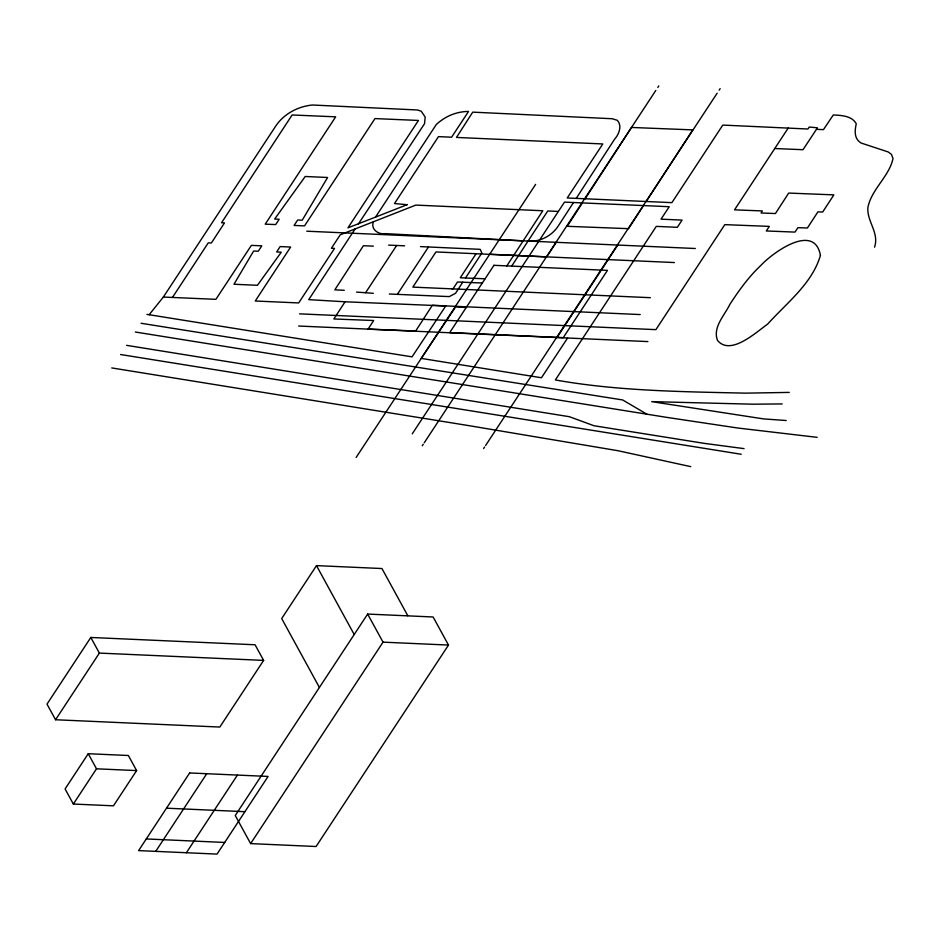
<?xml version="1.0" encoding="UTF-8"?>
<svg xmlns="http://www.w3.org/2000/svg" width="940" height="940" viewBox="0 0 940 940"><rect width="100%" height="100%" fill="white"/><g stroke="black" fill="none" stroke-linecap="round" stroke-linejoin="round"><path stroke-width="1.41" d="M874.564 247.185C879.405 232.85 866.962 221.652 867.855 207.834C871.239 189.257 889.264 176.603 893 158.519L891.461 154.395L888.147 151.928L861.016 142.998C853.802 138.509 854.789 130.519 856.258 123.751C851.981 115.785 841.323 115.385 833.298 114.938L823.464 129.638L816.484 129.321L802.995 149.707L774.76 148.532L734.539 209.843L762.317 210.936L761.071 212.981L775.418 213.545L788.695 193.076L833.862 194.862L822.653 212.052L817.941 211.841L807.401 228.009L797.931 227.656L795.005 232.098L766.3 230.97L769.32 226.387L724.822 224.637L655.897 329.646L299.566 313.854M373.45 221.722C370.348 229.066 378.373 234.871 385.189 233.637L523.192 240.84L542.791 210.748L415.821 205.096L340.268 234.788L331.409 248.266L334.522 248.395L298.673 302.938L255.257 301.012L290.636 247.044L280.12 246.574L276.666 251.967L281.283 252.179L257.442 285.29L233.966 284.244L253.636 251.015L258.265 251.227L261.813 245.834L251.38 245.375L215.906 299.331L163.349 297.063L149.155 314.724L146.934 314.395M816.484 129.321L817.4 127.793L809.223 127.053L807.93 129.015L722.789 125.079L671.9 202.641L567.22 197.976L602.81 143.949L456.476 137.428L472.75 112.142L612.281 118.734L617.31 120.308C622.433 125.866 618.896 134.408 614.537 139.296L576.22 198.375M482.314 283.011L462.738 282.212L455.548 293.292L449.297 296.605L389.336 294.009M573.494 202.523L558.254 225.988C551.933 235.799 539.819 242.226 528.08 241.051L511.607 266.255M643.548 205.566L582.412 202.922L567.22 226.305L628.555 228.667L643.548 205.566L669.221 206.718L661.032 219.161L682.076 220.101L677.329 227.316L656.296 226.376L555.352 379.96C617.991 391.111 681.947 391.674 745.373 393.143L789.259 392.403M585.138 198.775L631.492 127.452L692.78 129.885L646.238 201.489M172.49 297.392L208.257 242.849L211.371 242.99L224.496 222.886L221.546 222.757L292.129 114.974L335.686 116.83L265.221 224.178L275.702 224.566L279.192 219.255L274.656 219.055L305.218 176.485L327.602 177.484L302.21 220.207L297.675 219.995L294.079 225.459L304.56 225.859L374.978 118.581L418.453 120.449L347.941 227.856L375.542 217.093L436.289 124.538A29.869 16.955 -28.7 0 1 441.647 120.203C449.426 114.586 458.943 111.496 468.543 111.437L451.599 137.205L438.475 136.629L394.483 203.545L407.067 204.709M149.155 314.724L412.037 356.859L445.748 305.97L345.074 301.787L333.865 318.977L373.65 320.517L368.081 329.118L415.68 331.009L432.329 305.3L640.211 314.559M462.738 282.212L457.522 281.988L452.974 288.897L412.836 287.111L435.96 251.944L476.098 253.73L460.295 277.758L465.512 277.993L481.856 253.013L480.187 249.335L420.497 246.609M506.719 266.032L523.192 240.84M528.08 241.051L547.762 210.971L558.36 211.441L564.494 202.124L582.412 202.922M355.261 228.714L308.731 299.637L345.074 301.787M358.422 223.908L424.528 123.716L425.174 117.065L421.238 111.202L417.524 109.98L312.444 105.01C297.98 106.396 283.645 113.94 275.584 126.301L163.349 297.063M412.272 433.845L558.36 211.441M90.816 637.461L47 704.119L55.554 719.746L219.819 727.055L263.623 660.397L255.069 644.769L90.816 637.461L99.37 653.089L263.623 660.397M55.554 719.746L99.37 653.089M356.554 292.105L365.578 292.728L396.645 245.469M88.242 753.716L65.083 788.954L73.344 804.041L113.458 805.827L136.617 770.589L128.357 755.502L88.242 753.716L96.503 768.803L136.617 770.589M397.326 294.373L428.487 246.962M73.344 804.041L96.503 768.803M356.154 457.428L535.636 184.346M407.796 615.735L381.946 568.536L316.486 565.621L281.695 618.555L319.412 687.457M155.711 851.37L206.741 773.714M422.283 445.76L423.282 444.244M424.293 442.716L655.803 90.463M657.812 87.42L658.811 85.904M556.221 242.379L546.692 256.879L489.693 254.258M186.379 852.733L237.421 775.077M367.646 614.067L235.247 815.509L250.628 843.603L316.087 846.517L448.498 645.063L433.117 616.981L367.646 614.067L383.027 642.149L448.498 645.063M483.63 448.498L484.629 446.982M485.628 445.454L717.15 93.201M719.159 90.146L720.146 88.63M556.997 337.531L617.733 245.117M567.596 338.001L541.464 377.762L421.249 358.399L455.642 306.863L466.181 307.556M250.628 843.603L383.027 642.149M774.76 148.532L788.202 128.063M375.542 217.093L407.067 204.709M782.198 403.93L752.752 404.188L651.714 401.639L763.597 418.911L786.193 420.521M465.512 277.993L485.087 278.792M306.793 231.205L695.283 248.501M388.655 245.117L404.635 245.822M373.333 246.151L363.404 245.716L334.816 289.861L344.322 290.284M475.041 253.683L674.38 262.554M451.917 288.85L650.363 297.686M298.662 326.027L647.871 341.584M166.498 808.189L244.929 811.678M146.276 838.95L224.707 842.452M365.578 292.728L373.345 293.304M744.081 448.627L704.542 443.41L594.021 425.75L569.393 416.714L126.594 345.344M817.142 437.335L737.853 428.029L666.037 417.266L135.36 332.02M111.754 367.928L469.565 425.75L618.05 450.73L690.747 466.639M741.225 454.267L120.567 354.521M141.094 323.278L622.668 399.97L646.849 414.164M316.486 565.621L354.204 634.512M820.432 255.351C812.278 283.575 786.663 302.95 767.616 324.124C756.324 332.067 730.556 356.284 717.502 340.409C712.438 327.343 724.646 315.276 729.934 304.231C738.934 290.448 748.651 276.889 760.707 265.574C772.657 252.649 814.381 222.228 820.432 255.351M493.947 265.315L449.72 332.607L563.236 337.66L607.463 270.368L493.947 265.315M189.657 772.95L138.615 850.606L217.046 854.096L268.088 776.44L189.657 772.95"/></g></svg>
